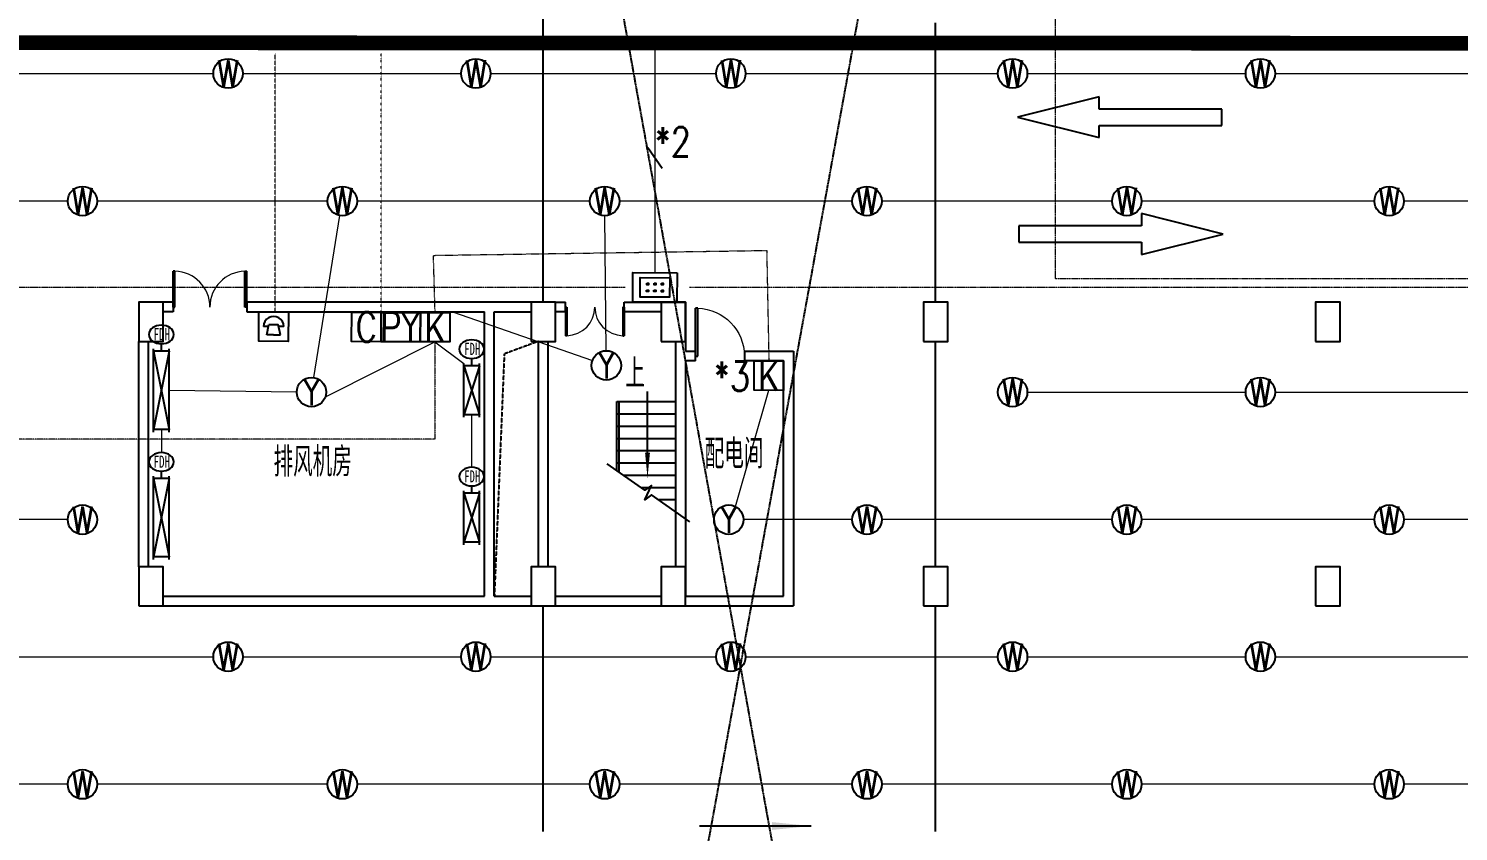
# Model space of a CAD drawing. Extents: x -781653 to 929899, y -292639 to -18670.
# Drawn here: x 276456 to 305616, y -154705 to -138323 of the extents above; entities that cross this region are included whole.
import ezdxf
from ezdxf.enums import TextEntityAlignment as Align

# ---------------------------------------------------------------- set-up
doc = ezdxf.new("R2010")
doc.units = 0
doc.header["$LTSCALE"] = 10
doc.header["$MEASUREMENT"] = 0
for name, pattern in [('ACAD_ISO11W100', [33.5, 12, -3, 12, -3, 0.5, -3]), ('DASH', [0.35, 0.25, -0.1]), ('DASHDOT', [1, 0.5, -0.25, 0, -0.25]), ('DASHED', [0.75, 0.5, -0.25]), ('DIVIDE2', [0.625, 0.25, -0.125, 0, -0.125, 0, -0.125])]:
    doc.linetypes.add(name, pattern=pattern)
doc.layers.get('0').update_dxf_attribs({"linetype": 'CONTINUOUS'})
for name, color, linetype in [('A-STAIRS', 9, 'CONTINUOUS'), ('AC-DUCT', 4, 'CONTINUOUS'), ('COLUMN', 1, 'CONTINUOUS'), ('DIM_ELEV', 3, 'CONTINUOUS'), ('DIM_SYMB', 3, 'CONTINUOUS'), ('K-防火阀', 7, 'CONTINUOUS'), ('RD-equip', 3, 'CONTINUOUS'), ('RD-text', 4, 'CONTINUOUS'), ('STAIR', 9, 'CONTINUOUS'), ('TEXT', 7, 'CONTINUOUS'), ('wall', 8, 'CONTINUOUS'), ('WINDOW', 4, 'CONTINUOUS'), ('结构墙', 7, 'CONTINUOUS'), ('行车方向', 4, 'CONTINUOUS'), ('行车线', 207, 'CONTINUOUS')]:
    doc.layers.add(name, color=color, linetype=linetype)
doc.layers.add('RD-line', color=2, linetype='CONTINUOUS', lineweight=0)
doc.styles.add('FS1', font='txt4', dxfattribs={"width": 0.8, "bigfont": 'fstxt'})
doc.styles.add('FS2', font='tjromans.shx', dxfattribs={"width": 0.8, "bigfont": 'tjhztxt.shx'})
doc.styles.add('K-KHZ', font='', dxfattribs={"width": 0.8})
doc.styles.get('K-KHZ').set_extended_font_data('SimSun')

# ---------------------------------------------------------------- blocks, each defined once
blk = doc.blocks.new('$DorLib2D$00000002')
for p, q in [((-0.5, 0), (-0.5, 0.4875)), ((-0.475, 0.4875), (-0.5, 0.4875)), ((-0.475, 0), (-0.475, 0.4875)), ((0.475, 0), (0.475, 0.4875)), ((0.475, 0.4875), (0.5, 0.4875)), ((0.5, 0), (0.5, 0.4875)), ((-0.5, 0), (-0.475, 0)), ((0.5, 0), (0.475, 0))]:
    blk.add_line(p, q)
at = {"lineweight": 13}
for centre, start, end in [((-0.4875, 0), 0, 88.53072), ((0.4875, 0), 91.46928, 180)]:
    blk.add_arc(centre, 0.4875, start, end, dxfattribs=at)
blk = doc.blocks.new('A$C24C54C7C')
at = {"layer": 'DIM_SYMB', "linetype": 'ByBlock'}
blk.add_lwpolyline([(1681, 0), (903, 550), (766, 454), (902, 743), (765, 647), (0, 1188)], dxfattribs=at)
at = {"layer": 'STAIR', "linetype": 'ByBlock'}
for p, q in [((196, 2455), (1396, 2455)), ((196, 1049), (196, 2455)), ((246, 1014), (246, 2455)), ((196, 2205), (1396, 2205)), ((196, 1955), (1396, 1955)), ((196, 1705), (1396, 1705)), ((196, 1455), (1396, 1455)), ((196, 1205), (1396, 1205)), ((330, 955), (1396, 955)), ((683, 705), (1396, 705)), ((1037, 455), (1396, 455))]:
    blk.add_line(p, q, dxfattribs=at)
blk.add_lwpolyline([(821, 1155), (821, 2665)], dxfattribs=at)
blk.add_lwpolyline([(821, 895, 0, 100, 0), (821, 1415, 200, 200, 0)], format="xyseb", dxfattribs=at)
blk = doc.blocks.new('_ARROW')
blk.add_solid([(0, 0), (-1, 0.1), (-1, -0.1)])
blk = doc.blocks.new('A$C1C157CE4')
at = {"layer": '行车线', "linetype": 'DASH', "ltscale": 3000}
for points in [[(4167, 2967), (1667, 2967), (1667, 3217), (0, 2800), (1667, 2383), (1667, 2633), (4167, 2633)], [(2531, 833), (2531, 583), (31, 583), (31, 250), (2531, 250), (2531, 0), (4198, 417)]]:
    blk.add_lwpolyline(points, close=True, dxfattribs=at)
blk = doc.blocks.new('$DorLib2D$00000001')
for p, q in [((0.45, 0.975), (0.5, 0.975)), ((0.45, 0), (0.45, 0.975)), ((0.5, 0), (0.5, 0.975)), ((0.5, 0), (0.45, 0))]:
    blk.add_line(p, q)
at = {"lineweight": 13}
blk.add_arc((0.475, 0), 0.975, 91.4693, 180, dxfattribs=at)
blk = doc.blocks.new('A$C0FE76EBE')
at = {"layer": 'COLUMN'}
for points in [[(-148487, 41447), (-147987, 41447), (-147987, 42247), (-148487, 42247)], [(-140487, 41447), (-139987, 41447), (-139987, 42247), (-140487, 42247)], [(-137837, 41447), (-137337, 41447), (-137337, 42247), (-137837, 42247)], [(-132487, 41447), (-131987, 41447), (-131987, 42247), (-132487, 42247)], [(-124487, 41447), (-123987, 41447), (-123987, 42247), (-124487, 42247)], [(-148487, 36047), (-147987, 36047), (-147987, 36847), (-148487, 36847)], [(-140487, 36047), (-139987, 36047), (-139987, 36847), (-140487, 36847)], [(-137837, 36047), (-137337, 36047), (-137337, 36847), (-137837, 36847)], [(-132487, 36047), (-131987, 36047), (-131987, 36847), (-132487, 36847)], [(-124487, 36047), (-123987, 36047), (-123987, 36847), (-124487, 36847)]]:
    blk.add_lwpolyline(points, close=True, dxfattribs=at)
blk = doc.blocks.new('yy')
at = {"layer": 'RD-equip'}
blk.add_circle((0, 0), 200, dxfattribs=at)
at = {"layer": 'RD-equip', "color": 4, "style": 'FS1', "width": 0.8}
blk.add_attdef('Y', text='', height=360, dxfattribs=at).set_placement((0, 0), align=Align.MIDDLE)
blk = doc.blocks.new('XFDH')
at = {"color": 4}
for p, q in [((-73, 0), (-139, 0)), ((-94, -111), (-67, 29)), ((-67, 29), (62, 29)), ((94, -111), (62, 29)), ((139, 0), (71, 0)), ((0, -111), (-94, -111)), ((0, -111), (94, -111))]:
    blk.add_line(p, q, dxfattribs=at)
blk.add_ellipse((0, 0), major_axis=(98.3, 98.3), ratio=1, start_param=5.497787, end_param=8.63938, dxfattribs=at)
at = {"layer": 'RD-equip'}
blk.add_lwpolyline([(-201, 200), (199, 200), (199, -200), (-201, -200)], close=True, dxfattribs=at)
blk = doc.blocks.new('FI1600K')
at = {"layer": 'K-防火阀'}
for p, q in [((160, 1600), (160, 1750)), ((0, -50), (0, 1650)), ((320, 1600), (0, 0)), ((0, 1600), (320, 0)), ((0, 1600), (320, 1600)), ((320, -50), (320, 1650)), ((0, 0), (320, 0))]:
    blk.add_line(p, q, dxfattribs=at)
at = {"layer": 'K-防火阀', "const_width": 25}
blk.add_lwpolyline([(148, 801, 1), (172, 801, 1)], format="xyb", close=True, dxfattribs=at)
at = {"layer": 'K-防火阀'}
blk.add_ellipse((160, 1940), major_axis=(255, 0), ratio=0.74203, dxfattribs=at)
at = {"layer": 'K-防火阀', "style": 'K-KHZ', "width": 0.65, "flags": 4}
blk.add_attdef('F', text='', height=250, dxfattribs=at).set_placement((160, 1820), align=Align.CENTER)
blk = doc.blocks.new('FI1000K')
at = {"layer": 'K-防火阀'}
for p, q in [((0, -50), (0, 1050)), ((320, 1000), (0, 0)), ((0, 1000), (320, 0)), ((0, 1000), (320, 1000)), ((160, 1000), (160, 1150)), ((320, -50), (320, 1050)), ((0, 0), (320, 0))]:
    blk.add_line(p, q, dxfattribs=at)
at = {"layer": 'K-防火阀', "const_width": 25}
blk.add_lwpolyline([(148, 500, 1), (172, 500, 1)], format="xyb", close=True, dxfattribs=at)
at = {"layer": 'K-防火阀'}
blk.add_ellipse((160, 1340), major_axis=(255, 0), ratio=0.74203, dxfattribs=at)
at = {"layer": 'K-防火阀', "style": 'K-KHZ', "width": 0.65, "flags": 4}
blk.add_attdef('F', text='', height=250, dxfattribs=at).set_placement((160, 1220), align=Align.CENTER)
blk = doc.blocks.new('dafsdgdgdfgh')
at = {"layer": 'RD-equip'}
blk.add_lwpolyline([(300, 400), (300, 0), (-300, 0), (-300, 400)], close=True, dxfattribs=at)
at = {"layer": 'RD-text'}
for points in [[(200, 333), (200, 67), (-200, 67), (-200, 333)], [(-113, 257), (-87, 257), (-87, 237), (-113, 237)], [(-13, 257), (13, 257), (13, 237), (-13, 237)], [(87, 257), (113, 257), (113, 237), (87, 237)], [(-113, 163), (-87, 163), (-87, 143), (-113, 143)], [(-13, 163), (13, 163), (13, 143), (-13, 143)], [(87, 163), (113, 163), (113, 143), (87, 143)]]:
    blk.add_lwpolyline(points, close=True, dxfattribs=at)

msp = doc.modelspace()

# ---------------------------------------------------------------- linework, layer by layer
at = {"layer": 'A-STAIRS', "linetype": 'DASH', "ltscale": 5}
for p, q in [((294953.8, -173434), (286953.8, -128981.3)), ((294953.8, -129390.2), (286953.8, -173425.1))]:
    msp.add_line(p, q, dxfattribs=at)
at = {"layer": 'DIM_ELEV', "linetype": 'ByBlock'}
msp.add_lwpolyline([(292415.3, -154594.8), (290135.7, -154594.8)], dxfattribs=at)
at = {"layer": 'RD-equip', "color": 4}
msp.add_line((289087.6, -140749.4), (289378.4, -141172), dxfattribs=at)
at = {"layer": 'RD-equip'}
for points in [[(283046.4, -144111.3), (283646.4, -144113.5), (283644.2, -144713.5), (283044.2, -144711.3)], [(283646.4, -144113.5), (284446.4, -144116.5), (284444.2, -144716.5), (283644.2, -144713.5)], [(284446.4, -144114.3), (285046.4, -144116.5), (285044.2, -144716.5), (284444.2, -144714.3)], [(291253.8, -145103), (291853.8, -145105.2), (291851.6, -145705.2), (291251.6, -145703)]]:
    msp.add_lwpolyline(points, close=True, dxfattribs=at)
at = {"layer": 'RD-line', "color": 1, "linetype": 'ACAD_ISO11W100', "ltscale": 0.05}
for p, q in [((297390.1, -129992.9), (297390.1, -143429.2)), ((318353.9, -143429.2), (297390.1, -143429.2)), ((288621.6, -143605.2), (271553.9, -143605.3)), ((318353.9, -143604.9), (289934.8, -143605.2)), ((284744.2, -144715.4), (284744.2, -146703)), ((284744.2, -146703), (271553.8, -146703))]:
    msp.add_line(p, q, dxfattribs=at)
at = {"layer": 'RD-line'}
for p, q in [((289232.2, -143305.2), (289233.8, -138616.3)), ((275077.4, -139240.3), (280224, -139240.3)), ((280824, -139240.3), (285277.4, -139240.3)), ((285877.4, -139240.3), (290477.4, -139240.3)), ((291077.4, -139240.3), (296224, -139240.3)), ((296824, -139240.3), (301277.4, -139240.3)), ((301877.4, -139240.3), (306477.4, -139240.3)), ((277254.1, -141843.4), (272504.1, -141843.4)), ((282554.1, -141843.4), (277854.1, -141843.4)), ((287904.1, -141843.4), (283154.1, -141843.4)), ((293254.1, -141843.4), (288504.1, -141843.4)), ((298554.1, -141843.4), (293854.1, -141843.4)), ((303904.1, -141843.4), (299154.1, -141843.4)), ((309254.1, -141843.4), (304504.1, -141843.4)), ((282272.7, -145444.1), (282806.3, -142139.6)), ((288235.6, -144895.8), (288207.2, -142143.4)), ((285103.8, -144105.1), (287955.4, -145097.2)), ((282509.9, -145833.9), (284744.2, -144715.4)), ((284744.2, -144715.4), (285333.8, -145154.6)), ((281924.9, -145740.3), (279323.8, -145705.1)), ((290872, -148076.5), (291551.6, -145704.1)), ((296824, -145740.3), (301277.4, -145740.3)), ((301877.4, -145740.3), (306477.4, -145740.3)), ((285493.8, -147275.5), (285493.8, -146204.6)), ((279163.8, -146505.1), (279163.8, -146976)), ((277254.1, -148343.4), (272504.1, -148343.4)), ((293254.1, -148343.4), (291034.9, -148343.4)), ((298554.1, -148343.4), (293854.1, -148343.4)), ((303904.1, -148343.4), (299154.1, -148343.4)), ((309254.1, -148343.4), (304504.1, -148343.4)), ((275077.4, -151140.3), (280224, -151140.3)), ((280824, -151140.3), (285277.4, -151140.3)), ((285877.4, -151140.3), (290477.4, -151140.3)), ((291077.4, -151140.3), (296224, -151140.3)), ((296824, -151140.3), (301277.4, -151140.3)), ((301877.4, -151140.3), (306477.4, -151140.3)), ((277254.1, -153743.4), (272504.1, -153743.4)), ((282554.1, -153743.4), (277854.1, -153743.4)), ((287904.1, -153743.4), (283154.1, -153743.4)), ((293254.1, -153743.4), (288504.1, -153743.4)), ((298554.1, -153743.4), (293854.1, -153743.4)), ((303904.1, -153743.4), (299154.1, -153743.4)), ((309254.1, -153743.4), (304504.1, -153743.4))]:
    msp.add_line(p, q, dxfattribs=at)
at = {"layer": 'RD-line', "color": 1, "linetype": 'DASH'}
msp.add_line((281487, -144105.1), (281487, -138821.7), dxfattribs=at)
at = {"layer": 'RD-line', "color": 1, "linetype": 'DIVIDE2'}
msp.add_line((283646.4, -144113.5), (283646.4, -138821.7), dxfattribs=at)
at = {"layer": 'RD-line', "color": 1, "linetype": 'DASHDOT'}
for p, q in [((284712.8, -142950.5), (291508.7, -142850.1)), ((291508.7, -142850.1), (291553.8, -145104.1)), ((284746.4, -144115.4), (284712.8, -142950.5))]:
    msp.add_line(p, q, dxfattribs=at)
at = {"layer": 'RD-line', "linetype": 'DASHED', "const_width": 300}
msp.add_lwpolyline([(453905.7, -138675.1), (217441.4, -138590.6)], dxfattribs=at)
at = {"layer": 'STAIR'}
for p, q in [((286953.8, -143905.1), (286953.8, -128981.3)), ((294953.8, -143905.1), (294953.8, -138205.1)), ((294953.8, -149305.1), (294953.8, -144705.1)), ((286953.8, -154705.1), (286953.8, -150105.1)), ((294953.8, -154705.1), (294953.8, -150105.1))]:
    msp.add_line(p, q, dxfattribs=at)
at = {"layer": 'STAIR', "linetype": 'DASH'}
msp.add_lwpolyline([(286853.8, -144705.1), (286157.2, -144962.2), (285953.8, -149905.1)], dxfattribs=at)
at = {"layer": 'wall', "linetype": 'ByBlock'}
for p, q in [((279403.8, -143905.1), (279203.8, -143905.1)), ((279403.8, -143905.1), (279403.8, -144105.1)), ((286703.8, -143905.1), (280903.8, -143905.1)), ((280903.8, -143905.1), (280903.8, -144105.1)), ((287203.8, -143905.1), (287403.8, -143905.1)), ((287403.8, -144105.1), (287403.8, -143905.1)), ((288603.8, -144105.1), (288603.8, -143905.1)), ((288603.8, -143905.1), (289853.8, -143905.1)), ((289853.8, -143905.1), (289853.8, -144905.1)), ((279403.8, -144105.1), (279203.8, -144105.1)), ((280903.8, -144105.1), (285753.8, -144105.1)), ((285753.8, -149905.1), (285753.8, -144105.1)), ((285953.8, -149905.1), (285953.8, -144105.1)), ((285953.8, -144105.1), (286703.8, -144105.1)), ((287403.8, -144105.1), (287203.8, -144105.1)), ((289353.8, -144105.1), (288603.8, -144105.1)), ((278703.8, -149305.1), (278703.8, -144705.1)), ((278903.8, -149305.1), (278903.8, -144705.1)), ((286853.8, -149305.1), (286853.8, -144705.1)), ((287053.8, -149305.1), (287053.8, -144705.1)), ((289653.8, -149305.1), (289653.8, -144705.1)), ((289853.8, -144905.1), (290053.8, -144905.1)), ((290053.8, -145105.1), (290053.8, -144904.5)), ((291053.8, -144904.5), (291053.8, -145105.1)), ((291053.8, -144905.1), (292053.8, -144905.1)), ((292053.8, -144905.1), (292053.8, -150105.1)), ((289853.8, -145105.1), (289853.8, -149905.1)), ((290053.8, -145105.1), (289853.8, -145105.1)), ((291853.8, -145105.1), (291053.8, -145105.1)), ((291853.8, -149905.1), (291853.8, -145105.1))]:
    msp.add_line(p, q, dxfattribs=at)
at = {"layer": 'wall'}
for p, q in [((279203.8, -149905.1), (285753.8, -149905.1)), ((279203.8, -150105.1), (292053.8, -150105.1)), ((285953.8, -149905.1), (286703.8, -149905.1)), ((287203.8, -149905.1), (289353.8, -149905.1)), ((289853.8, -149905.1), (291853.8, -149905.1))]:
    msp.add_line(p, q, dxfattribs=at)

# ---------------------------------------------------------------- block references
at = {"xscale": 1.499999999991743, "yscale": 1.500000000007276, "zscale": 1.5, "rotation": 359.6744211905395}
msp.add_blockref('dafsdgdgdfgh', (289228.8, -143905.1), dxfattribs=at)
at = {"layer": 'A-STAIRS', "linetype": 'ByBlock'}
msp.add_blockref('A$C24C54C7C', (288257.3, -148390.3), dxfattribs=at)
at = {"layer": 'AC-DUCT'}
ref = msp.add_blockref('FI1600K', (279323.8, -146505.1), dxfattribs=dict(at, xscale=-1))
ref.add_attrib('F', 'FDH', dxfattribs={"layer": 'K-防火阀', "height": 250, "style": 'K-KHZ', "width": 0.65, "flags": 4}).set_placement((279173.8, -144684.7), align=Align.CENTER)
ref = msp.add_blockref('FI1000K', (285653.8, -146204.6), dxfattribs=dict(at, xscale=-1))
ref.add_attrib('F', 'FDH', dxfattribs={"layer": 'K-防火阀', "height": 250, "style": 'K-KHZ', "width": 0.65, "flags": 4}).set_placement((285503.8, -144984.2), align=Align.CENTER)
ref = msp.add_blockref('FI1600K', (279323.8, -149105.1), dxfattribs=dict(at, xscale=-1))
ref.add_attrib('F', 'FDH', dxfattribs={"layer": 'K-防火阀', "height": 250, "style": 'K-KHZ', "width": 0.65, "flags": 4}).set_placement((279173.8, -147284.7), align=Align.CENTER)
ref = msp.add_blockref('FI1000K', (285653.8, -148804.6), dxfattribs=dict(at, xscale=-1))
ref.add_attrib('F', 'FDH', dxfattribs={"layer": 'K-防火阀', "height": 250, "style": 'K-KHZ', "width": 0.65, "flags": 4}).set_placement((285503.8, -147584.2), align=Align.CENTER)
at = {"layer": 'DIM_ELEV', "linetype": 'ByBlock', "xscale": -800, "yscale": 799.9999999998568, "zscale": 799.9999999999998, "rotation": 180.000000126732}
msp.add_blockref('_ARROW', (292415.3, -154594.8), dxfattribs=at)
at = {"layer": 'RD-equip', "xscale": 1.5, "yscale": 1.5, "zscale": 1.5}
for p, values in [((280524, -139240.3), {'Y': 'W'}), ((285577.4, -139240.3), {'Y': 'W'}), ((290777.4, -139240.3), {'Y': 'W'}), ((296524, -139240.3), {'Y': 'W'}), ((301577.4, -139240.3), {'Y': 'W'}), ((277554.1, -141843.4), {'Y': 'W'}), ((282854.1, -141843.4), {'Y': 'W'}), ((288204.1, -141843.4), {'Y': 'W'}), ((293554.1, -141843.4), {'Y': 'W'}), ((298854.1, -141843.4), {'Y': 'W'}), ((304204.1, -141843.4), {'Y': 'W'}), ((288238.7, -145195.8), {'Y': 'Y'}), ((282224.9, -145740.3), {'Y': 'Y'}), ((296524, -145740.3), {'Y': 'W'}), ((301577.4, -145740.3), {'Y': 'W'}), ((277554.1, -148343.4), {'Y': 'W'}), ((290734.9, -148343.4), {'Y': 'Y'}), ((293554.1, -148343.4), {'Y': 'W'}), ((298854.1, -148343.4), {'Y': 'W'}), ((304204.1, -148343.4), {'Y': 'W'}), ((280524, -151140.3), {'Y': 'W'}), ((285577.4, -151140.3), {'Y': 'W'}), ((290777.4, -151140.3), {'Y': 'W'}), ((296524, -151140.3), {'Y': 'W'}), ((301577.4, -151140.3), {'Y': 'W'}), ((277554.1, -153743.4), {'Y': 'W'}), ((282854.1, -153743.4), {'Y': 'W'}), ((288204.1, -153743.4), {'Y': 'W'}), ((293554.1, -153743.4), {'Y': 'W'}), ((298854.1, -153743.4), {'Y': 'W'}), ((304204.1, -153743.4), {'Y': 'W'})]:
    msp.add_blockref('yy', p, dxfattribs=at).add_auto_attribs(values)
at = {"layer": 'RD-equip', "xscale": 1.499999999995092, "yscale": 1.5, "zscale": 1.5, "rotation": 359.6879410011712}
msp.add_blockref('XFDH', (281453.6, -144403.5), dxfattribs=at)
at = {"layer": 'WINDOW', "linetype": 'ByBlock', "xscale": 1500, "yscale": 1500, "zscale": 1500}
msp.add_blockref('$DorLib2D$00000002', (280153.8, -144005.1), dxfattribs=at)
at = {"layer": 'WINDOW', "linetype": 'ByBlock'}
for name, p, xscale, yscale, zscale, rotation in [('$DorLib2D$00000002', (288003.8, -144005.1), 1200, 1200, 1200, 180.0000000000016), ('$DorLib2D$00000001', (290553.8, -145004.5), -1000, 1000, -1000, 359.9999999999255)]:
    msp.add_blockref(name, p, dxfattribs=dict(at, xscale=xscale, yscale=yscale, zscale=zscale, rotation=rotation))
at = {"layer": '结构墙'}
msp.add_blockref('A$C0FE76EBE', (427190.6, -186151.8), dxfattribs=at)
at = {"layer": '行车方向', "rotation": 180}
msp.add_blockref('A$C1C157CE4', (300819.7, -139715.8), dxfattribs=at)

# ---------------------------------------------------------------- texts
at = {"layer": 'RD-equip', "color": 4, "style": 'FS1', "width": 0.8}
for tag, p in [('*2', (289593.7, -140632.2)), ('C', (283345.3, -144412.4)), ('PY', (284029.1, -144414.9)), ('K', (284745.3, -144415.4)), ('*3', (290800.5, -145416.1)), ('K', (291552.7, -145404.1))]:
    msp.add_attdef(tag, text='K', height=600, rotation=359.79056, dxfattribs=at).set_placement(p, align=Align.MIDDLE)
at = {"layer": 'TEXT', "style": 'FS2', "width": 0.7}
for s, rotation, p in [('上', 359.83888, (288625.3, -145659.5)), ('配电间', 0.16112, (290245.5, -147303.5)), ('排风机房', 0.16112, (281452.5, -147467.1))]:
    msp.add_text(s, height=600, rotation=rotation, dxfattribs=at).set_placement(p)

doc.saveas('drawing.dxf')
